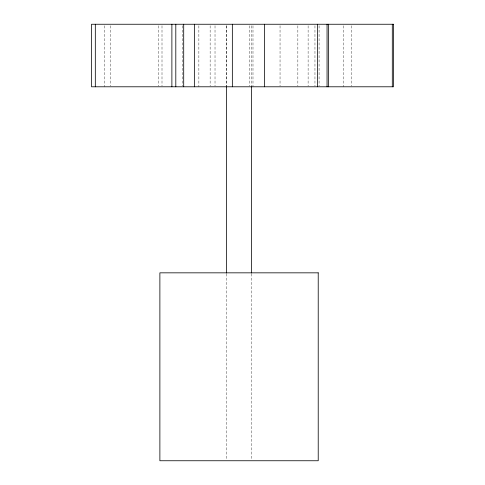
<?xml version="1.0" encoding="UTF-8"?>
<svg xmlns="http://www.w3.org/2000/svg" width="485" height="485" viewBox="0 0 485 485"><rect width="100%" height="100%" fill="white"/><g stroke="black" fill="none" stroke-linecap="round" stroke-linejoin="round"><path stroke-width="0.36" stroke-dasharray="2.42 1.82" d="M351.649 25.76L351.643 86.039M343.622 25.76L343.622 86.791M319.082 25.76L319.082 86.039M314.959 25.76L314.959 86.039M308.114 25.76L308.114 86.039M297.851 25.76L297.851 86.039M280.045 25.76L280.045 86.039M252.988 25.76L252.988 86.791M251.551 25.76L251.551 86.791M251.557 273.77L251.557 459.992M249.266 25.76L249.266 86.039M226.556 25.76L226.556 86.791M226.55 273.77L226.55 459.992M226.198 25.76L226.198 86.039M215.019 25.76L215.019 86.039M210.138 25.76L210.138 86.039M198.868 25.76L198.868 86.791M182.724 25.76L182.724 86.039M162.002 25.76L162.002 86.039M158.601 25.76L158.601 86.039M110.434 25.76L110.434 86.039M104.505 25.76L104.505 86.791"/><path stroke-width="0.73" d="M392.304 24.25L392.304 86.791M328.642 24.25L328.642 86.791M327.054 24.25L327.054 86.791M317.56 24.25L317.56 86.791M264.64 24.25L264.64 86.791M251.557 86.791L251.557 273.013M232.345 24.25L232.345 86.791M226.55 86.791L226.55 273.013M194.358 24.25L194.358 86.791M183.7 24.25L183.7 86.791M175.806 24.25L175.806 86.791M171.884 24.25L171.884 86.791M95.315 24.25L95.315 86.791M393.48 24.25L91.519 24.25L91.519 86.791L393.48 86.791L393.48 24.25M318.221 272.837L159.88 272.837L159.88 460.75L318.221 460.75L318.221 272.837"/></g></svg>
